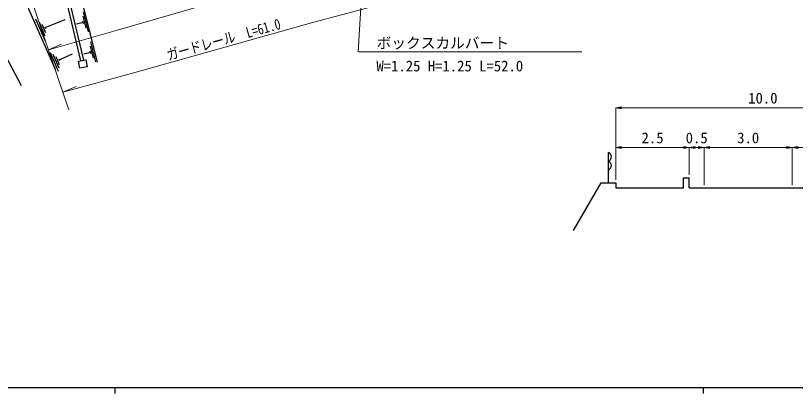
# Model space of a CAD drawing. Units: millimetres at full size, sheet at 1:1000, with parts at other scales. Extents: x 40000 to 680000, y 20000 to 380000.
# Drawn here: x 151141 to 283652, y 204000 to 268211 of the extents above; entities that cross this region are included whole.
import ezdxf
from ezdxf.enums import TextEntityAlignment as Align

# ---------------------------------------------------------------- set-up
doc = ezdxf.new("R2010")
doc.units = ezdxf.units.MM
doc.header["$LTSCALE"] = 1000
for name, color, linetype, lineweight in [('M-BGD', 7, 'Continuous', 25), ('M-STR-HTXT', 7, 'Continuous', 13), ('M-TTL-BAND', 7, 'Continuous', 25)]:
    doc.layers.add(name, color=color, linetype=linetype, lineweight=lineweight)
doc.styles.add('ＭＳ ゴシック', font='')
doc.styles.get('ＭＳ ゴシック').set_extended_font_data('MS Gothic')

# ---------------------------------------------------------------- blocks, each defined once
blk = doc.blocks.new('open_arrow')
at = {"color": 0, "linetype": 'Continuous', "lineweight": -2}
blk.add_lwpolyline([(7.5, 1.25), (0, 0), (7.5, -1.25)], dxfattribs=at)

msp = doc.modelspace()

# ---------------------------------------------------------------- linework, layer by layer
at = {"layer": 'M-BGD'}
for p, q in [((160055, 271730), (162655, 260622)), ((159543, 271641), (162142, 260536)), ((154549, 267674), (156151, 263945)), ((163114, 266088), (162606, 268126)), ((163516, 265467), (162669, 268863)), ((155132, 267076), (156119, 264779)), ((155605, 266735), (156198, 265357)), ((156177, 266164), (159563, 267568)), ((162627, 267049), (161463, 266758)), ((162686, 266811), (162568, 267287)), ((156108, 266325), (156246, 266004)), ((164789, 260369), (163941, 263765)), ((164386, 260990), (163878, 263028)), ((157027, 261953), (158386, 258770)), ((157491, 261629), (158473, 259330)), ((157964, 261287), (158553, 259908)), ((158534, 260715), (160835, 261739)), ((163899, 261951), (162735, 261660)), ((163958, 261713), (163840, 262189)), ((158465, 260876), (158603, 260554)), ((251878, 239782), (251878, 244922)), ((264627, 240665), (265627, 240665)), ((264627, 238917), (264627, 240665)), ((265627, 238917), (265627, 240665))]:
    msp.add_line(p, q, dxfattribs=at)
for points in [[(157895, 259071), (152330, 271799), (152075, 272456), (151764, 275070), (152083, 275777), (152460, 276570), (153290, 277436), (154625, 278431), (155344, 278853), (157337, 279497), (160503, 280399), (188546, 288036), (210168, 293824)], [(165061, 260269), (161377, 275031), (181274, 277532)], [(95451, 261323), (98159, 262115), (102748, 263527), (112423, 266322), (117692, 267860), (126281, 270377), (128732, 271088), (133200, 272390), (134835, 272838), (136450, 273251), (137585, 273481), (138618, 273552), (139374, 273510), (140029, 273307), (140785, 272838), (141401, 272363), (142777, 270728), (144987, 268084), (146469, 266233), (147697, 264587), (152072, 256334)], [(265627, 238917), (268127, 238917), (283127, 238917), (298127, 238917), (303127, 238917), (303127, 240009), (305823, 240009), (311762, 230822)], [(245946, 231669), (250630, 239782), (253127, 239782), (253127, 238917), (264627, 238917)]]:
    msp.add_lwpolyline(points, dxfattribs=at)
msp.add_lwpolyline([(161844, 260486), (163079, 260693), (163279, 259502), (162043, 259295)], close=True, dxfattribs=at)
for centre in [(251596, 244193), (251596, 242734)]:
    msp.add_arc(centre, 782, 291.12593, 68.87407, dxfattribs=at)
at = {"layer": 'M-STR-HTXT'}
for p, q in [((160186, 252191), (152314, 275287)), ((156709, 262391), (158955, 263383)), ((159160, 255201), (161415, 256173)), ((253127, 240282), (253127, 252530)), ((303127, 252529), (253127, 252529)), ((253127, 245776), (265627, 245776)), ((265627, 241165), (265627, 245777)), ((265627, 245776), (268127, 245776)), ((268127, 239417), (268127, 245778)), ((268127, 245777), (283127, 245777)), ((283127, 239417), (283127, 245778)), ((283127, 245777), (298127, 245777))]:
    msp.add_line(p, q, dxfattribs=at)
for points in [[(210452, 279956), (209379, 262036), (247352, 262036)], [(156709, 262391), (168248, 265663), (209296, 277570), (213920, 278848)], [(159160, 255201), (170589, 258332), (201819, 267119), (215934, 270860)]]:
    msp.add_lwpolyline(points, dxfattribs=at)
at = {"layer": 'M-TTL-BAND'}
for p, q in [((40000, 205000), (579000, 205000)), ((168000, 205000), (168000, 204000)), ((268000, 205000), (268000, 204000))]:
    msp.add_line(p, q, dxfattribs=at)

# ---------------------------------------------------------------- block references
at = {"layer": 'M-STR-HTXT', "xscale": 133, "yscale": 133}
for p in [(253127, 252529), (253127, 245776), (265627, 245776), (268127, 245777), (283127, 245777)]:
    msp.add_blockref('open_arrow', p, dxfattribs=at)
at = {"layer": 'M-STR-HTXT', "xscale": 133, "yscale": 133, "rotation": 180}
for p in [(265627, 245776), (268127, 245776), (283127, 245777)]:
    msp.add_blockref('open_arrow', p, dxfattribs=at)

# ---------------------------------------------------------------- texts
at = {"layer": 'M-STR-HTXT', "style": 'ＭＳ ゴシック', "width": 0.8}
msp.add_text('ガードレール\u3000L=61.0', height=1833, rotation=15.714, dxfattribs=at).set_placement((186885, 262756), align=Align.BOTTOM_CENTER)
at = {"layer": 'M-STR-HTXT', "style": 'ＭＳ ゴシック'}
for s, p in [('ボックスカルバート', (212479, 262086)), ('W=1.25 H=1.25 L=52.0', (212454, 258180))]:
    msp.add_text(s, height=1833, dxfattribs=at).set_placement(p, align=Align.BOTTOM_LEFT)
for s, p in [('10.0', (278127, 252717)), ('2.5', (259377, 245964)), ('0.5', (266877, 245964)), ('3.0', (275627, 245965))]:
    msp.add_text(s, height=1833, dxfattribs=at).set_placement(p, align=Align.BOTTOM_CENTER)

doc.saveas('drawing.dxf')
